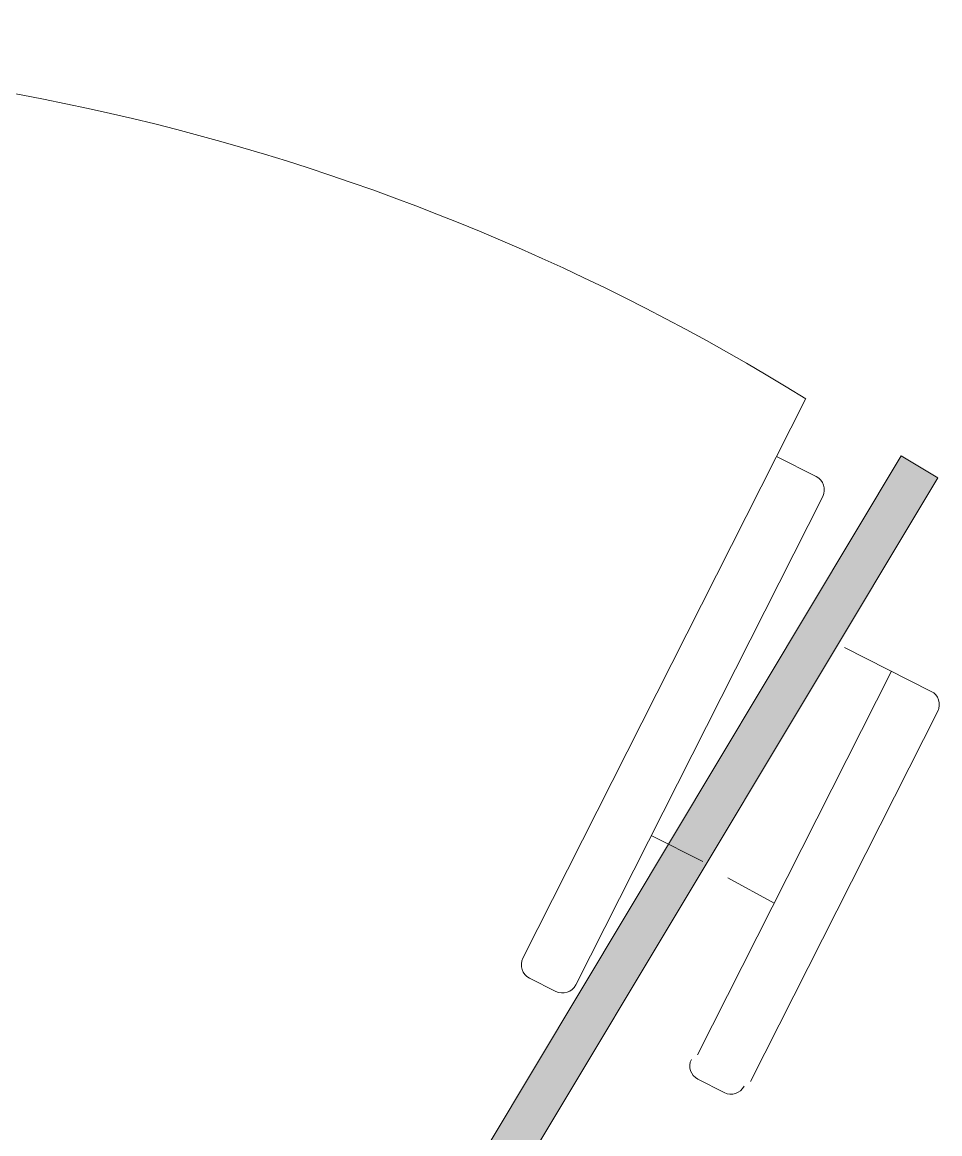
# Model space of a CAD drawing. Header units: inches. Extents: x -21163 to 11874, y -14995 to 6550.
# Drawn here: x -5419.6 to -5193.5, y -1544.2 to -1270.4 of the extents above; entities that cross this region are included whole.
import ezdxf

# ---------------------------------------------------------------- set-up
doc = ezdxf.new("R2010")
doc.units = ezdxf.units.IN
doc.header["$MEASUREMENT"] = 0
doc.layers.get('0').update_dxf_attribs({"color": 8})
doc.layers.add('doors_windows', color=8, linetype='Continuous', lineweight=5)

# ---------------------------------------------------------------- blocks, each defined once
blk = doc.blocks.new('dsgdf')
at = {"lineweight": 0, "ltscale": 0.007}
blk.add_hatch(color=0, dxfattribs=at).paths.add_polyline_path([(152251.19, 48290.87), (152242.39, 48285.59), (152591.75, 47702.36), (152600.76, 47707.76)])
at = {"color": 0, "lineweight": 0, "ltscale": 100}
for p, q in [((152548.16, 47859.26), (152541.65, 47855.97)), ((152554.6, 47856.52), (152600.72, 47765.29)), ((152541.59, 47849.94), (152589.36, 47755.46)), ((152506.66, 47834.33), (152500.15, 47831.04)), ((152511.56, 47832.72), (152572.41, 47712.37)), ((152498.55, 47826.15), (152568.25, 47688.27)), ((152560.46, 47812.61), (152549.05, 47806.33)), ((152530.16, 47795.92), (152542.89, 47802.36)), ((152599.11, 47760.4), (152577.74, 47749.59)), ((152570.8, 47707.47), (152561.04, 47702.54))]:
    blk.add_line(p, q, dxfattribs=at)
at = {"color": 0, "lineweight": 0, "ltscale": 0.007}
blk.add_lwpolyline([(152242.27, 48285.59), (152591.75, 47702.36), (152600.76, 47707.76), (152250.99, 48291.02)], dxfattribs=at)
at = {"color": 0, "lineweight": 0, "ltscale": 100}
for centre, radius, start, end in [((152549.8, 47856.01), 3.64, 26.8206, 116.8206), ((152543.3, 47852.72), 3.64, 116.8206, 206.8206), ((152508.3, 47831.08), 3.64, 26.8206, 116.8206), ((152508.3, 47831.08), 3.64, 26.8206, 116.8206), ((152501.8, 47827.79), 3.64, 116.8206, 206.8206), ((152597.47, 47763.65), 3.64, 296.8206, 26.8206), ((152569.16, 47710.72), 3.64, 296.8206, 26.8206), ((152272.12, 48165.9), 561.92, 265.0116, 301.7996)]:
    blk.add_arc(centre, radius, start, end, dxfattribs=at)

msp = doc.modelspace()

# ---------------------------------------------------------------- block references
at = {"layer": 'doors_windows', "color": 8, "linetype": 'ByBlock', "lineweight": 9, "extrusion": (0, 0, -1), "zscale": -1, "rotation": 180}
msp.add_blockref('dsgdf', (157794.77, 46325.19), dxfattribs=at)

doc.saveas('drawing.dxf')
